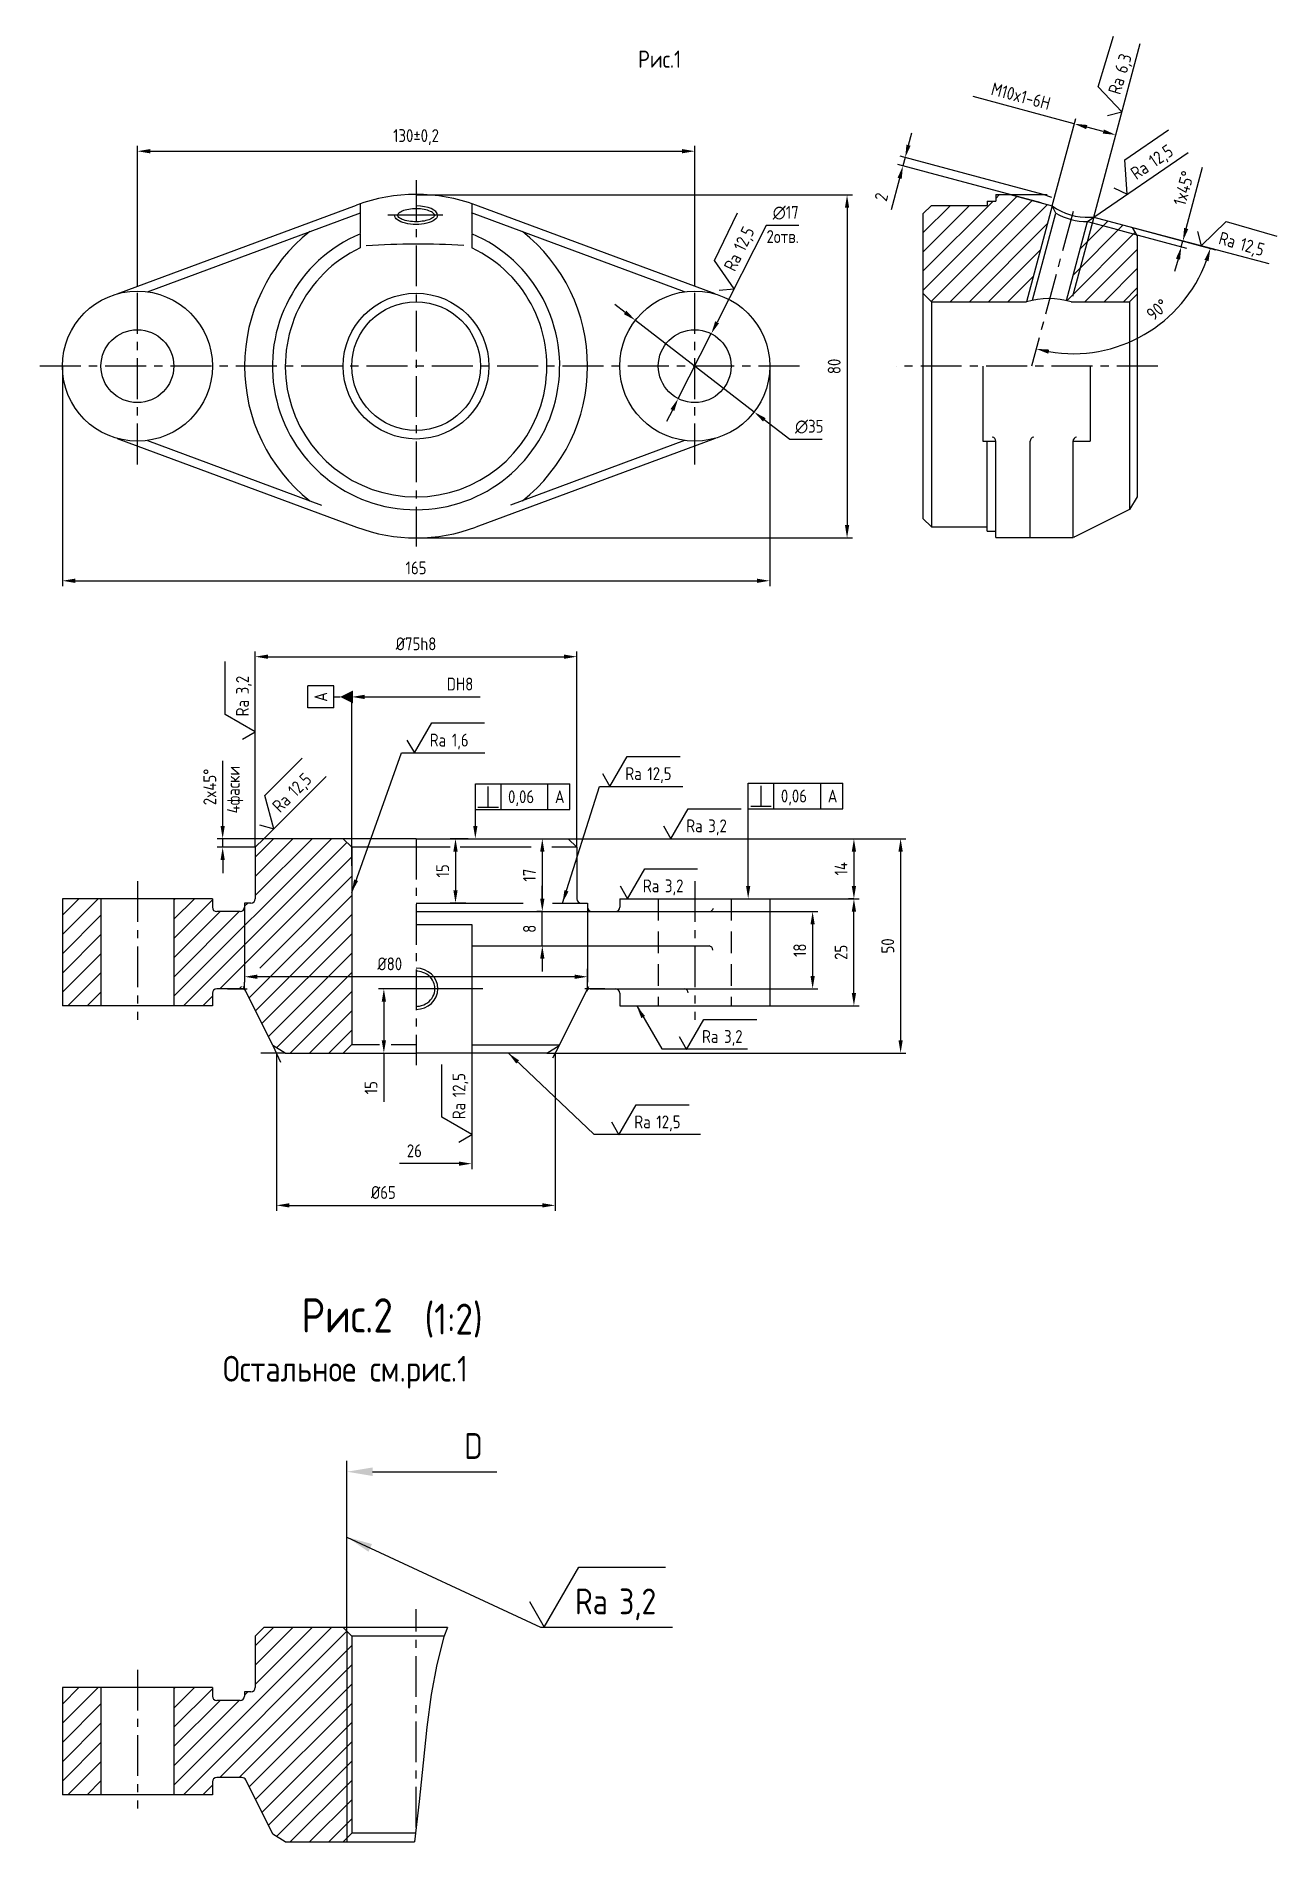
# Model space of a CAD drawing. Header units: millimetres. Extents: x 4209 to 4499, y 550 to 971.
import ezdxf
from ezdxf.enums import TextEntityAlignment as Align

# ---------------------------------------------------------------- set-up
doc = ezdxf.new("R2010")
doc.units = ezdxf.units.MM
doc.linetypes.add('CENTER', pattern=[50.8, 31.75, -6.35, 6.35, -6.35])
doc.linetypes.add('HIDDEN', pattern=[9.525, 6.35, -3.175])
for name, color, linetype in [('Bord', 1, 'Continuous'), ('Cen', 5, 'CENTER'), ('Cont', 6, 'Continuous'), ('Dim', 7, 'Continuous'), ('HATCH', 2, 'Continuous'), ('HIDE', 2, 'HIDDEN'), ('Text', 3, 'Continuous'), ('Textb', 6, 'Continuous'), ('Vporti', 7, 'Continuous')]:
    doc.layers.add(name, color=color, linetype=linetype)
doc.layers.get('Vporti').off()
doc.styles.add('Style1', font='romans.shx', dxfattribs={"width": 0.8})
doc.dimstyles.new('LIN1', dxfattribs={"dimtxt": 3, "dimasz": 3, "dimexe": 1.25, "dimexo": 0, "dimgap": 1.5, "dimtad": 1, "dimdec": 1, "dimdsep": 46, "dimtxsty": 'Style1', "dimcen": 2.5, "dimclrt": 3, "dimadec": 0, "dimazin": 0, "dimtfac": 1, "dimtdec": 1, "dimtmove": 0, "dimatfit": 3, "dimfxl": 1, "dimarcsym": 0})
doc.dimstyles.new('LIN2', dxfattribs={"dimscale": 2, "dimtxt": 3, "dimasz": 3, "dimexe": 1.25, "dimexo": 0, "dimgap": 1.5, "dimtad": 1, "dimdsep": 46, "dimtxsty": 'Style1', "dimcen": 2.5, "dimclrt": 3, "dimadec": 0, "dimazin": 0, "dimtfac": 1, "dimtmove": 0, "dimatfit": 3, "dimfxl": 1, "dimarcsym": 0})

# ---------------------------------------------------------------- blocks, each defined once
blk = doc.blocks.new('SHERISO_04')
at = {"layer": 'Text'}
blk.add_line((4.04, 7), (14.12, 7), dxfattribs=at)
blk.add_lwpolyline([(-1.73, 3), (0, 0), (4.04, 7)], dxfattribs=at)
at = {"layer": 'Text', "style": 'Style1', "width": 0.8}
blk.add_text('Ra', height=3, dxfattribs=at).set_placement((3.58, 1.5))
blk.add_attdef('3,2', (8.73, 1.5), '', height=3, dxfattribs=at)
blk = doc.blocks.new('SHERISO_01')
at = {"layer": 'Text'}
blk.add_line((4.04, 7), (16.36, 7), dxfattribs=at)
blk.add_lwpolyline([(-1.73, 3), (0, 0), (4.04, 7)], dxfattribs=at)
at = {"layer": 'Text', "style": 'Style1', "width": 0.8}
blk.add_text('Ra', height=3, dxfattribs=at).set_placement((3.58, 1.5))
blk.add_attdef('12,5', (8.73, 1.5), '', height=3, dxfattribs=at)
blk = doc.blocks.new('*D5')
at = {"layer": 'Dim', "color": 0, "lineweight": -2, "transparency": 16777216}
for p, q in [((4232.81, 912.63), (4232.81, 945.4)), ((4235.81, 944.15), (4359.81, 944.15)), ((4362.81, 912.63), (4362.81, 945.4))]:
    blk.add_line(p, q, dxfattribs=at)
at = {"layer": 'Dim', "color": 0, "transparency": 16777216}
for points in [[(4235.81, 944.65), (4235.81, 943.65), (4232.81, 944.15)], [(4359.81, 944.65), (4359.81, 943.65), (4362.81, 944.15)]]:
    blk.add_solid(points, dxfattribs=at)
at = {"layer": 'Dim', "color": 3, "transparency": 16777216, "insert": (4297.81, 947.44), "char_height": 3, "attachment_point": 5, "style": 'Style1'}
blk.add_mtext('130%%P0,2', dxfattribs=at)
blk = doc.blocks.new('*D6')
at = {"layer": 'Dim', "color": 0, "lineweight": -2, "transparency": 16777216}
for p, q in [((4215.31, 894.02), (4215.31, 842.72)), ((4380.31, 894.02), (4380.31, 842.72)), ((4218.31, 843.97), (4377.31, 843.97))]:
    blk.add_line(p, q, dxfattribs=at)
at = {"layer": 'Dim', "color": 0, "transparency": 16777216}
for points in [[(4218.31, 844.47), (4218.31, 843.47), (4215.31, 843.97)], [(4377.31, 844.47), (4377.31, 843.47), (4380.31, 843.97)]]:
    blk.add_solid(points, dxfattribs=at)
at = {"layer": 'Dim', "color": 3, "transparency": 16777216, "insert": (4297.81, 846.97), "char_height": 3, "attachment_point": 5, "style": 'Style1'}
blk.add_mtext('165', dxfattribs=at)
blk = doc.blocks.new('*D7')
at = {"layer": 'Dim', "color": 0, "lineweight": -2, "transparency": 16777216}
for p, q in [((4333.31, 783.81), (4401.19, 783.81)), ((4399.94, 780.81), (4399.94, 772.81)), ((4380.31, 769.81), (4401.19, 769.81))]:
    blk.add_line(p, q, dxfattribs=at)
at = {"layer": 'Dim', "color": 0, "transparency": 16777216}
for points in [[(4399.44, 780.81), (4400.44, 780.81), (4399.94, 783.81)], [(4399.44, 772.81), (4400.44, 772.81), (4399.94, 769.81)]]:
    blk.add_solid(points, dxfattribs=at)
at = {"layer": 'Dim', "color": 3, "transparency": 16777216, "insert": (4396.94, 776.81), "char_height": 3, "attachment_point": 5, "rotation": 90, "style": 'Style1'}
blk.add_mtext('14', dxfattribs=at)
blk = doc.blocks.new('*D8')
at = {"layer": 'Dim', "color": 0, "lineweight": -2, "transparency": 16777216}
for p, q in [((4399.94, 783.81), (4412.08, 783.81)), ((4410.83, 780.81), (4410.83, 736.81)), ((4328.31, 733.81), (4412.08, 733.81))]:
    blk.add_line(p, q, dxfattribs=at)
at = {"layer": 'Dim', "color": 0, "transparency": 16777216}
for points in [[(4410.33, 780.81), (4411.33, 780.81), (4410.83, 783.81)], [(4410.33, 736.81), (4411.33, 736.81), (4410.83, 733.81)]]:
    blk.add_solid(points, dxfattribs=at)
at = {"layer": 'Dim', "color": 3, "transparency": 16777216, "insert": (4407.83, 758.81), "char_height": 3, "attachment_point": 5, "rotation": 90, "style": 'Style1'}
blk.add_mtext('50', dxfattribs=at)
blk = doc.blocks.new('*D9')
at = {"layer": 'Dim', "color": 0, "lineweight": -2, "transparency": 16777216}
for p, q in [((4297.81, 933.95), (4399.59, 933.95)), ((4398.34, 930.95), (4398.34, 856.98)), ((4297.81, 853.98), (4399.59, 853.98))]:
    blk.add_line(p, q, dxfattribs=at)
at = {"layer": 'Dim', "color": 0, "transparency": 16777216}
for points in [[(4397.84, 930.95), (4398.84, 930.95), (4398.34, 933.95)], [(4397.84, 856.98), (4398.84, 856.98), (4398.34, 853.98)]]:
    blk.add_solid(points, dxfattribs=at)
at = {"layer": 'Dim', "color": 3, "transparency": 16777216, "insert": (4395.34, 893.96), "char_height": 3, "attachment_point": 5, "rotation": 90, "style": 'Style1'}
blk.add_mtext('80', dxfattribs=at)
blk = doc.blocks.new('*D10')
at = {"layer": 'Dim', "color": 0, "lineweight": -2, "transparency": 16777216}
for p, q in [((4281.69, 598.99), (4281.69, 638.69)), ((4287.69, 636.19), (4316.62, 636.19))]:
    blk.add_line(p, q, dxfattribs=at)
at = {"layer": 'Dim', "color": 0, "transparency": 16777216}
blk.add_solid([(4287.69, 637.19), (4287.69, 635.19), (4281.69, 636.19)], dxfattribs=at)
at = {"layer": 'Dim', "color": 3, "transparency": 16777216, "insert": (4309.62, 642.19), "char_height": 6, "attachment_point": 5, "style": 'Style1'}
blk.add_mtext(' D', dxfattribs=at)
blk = doc.blocks.new('*D11')
at = {"layer": 'Dim', "color": 0, "lineweight": -2, "transparency": 16777216}
for p, q in [((4282.81, 777.47), (4282.81, 818.13)), ((4285.81, 816.88), (4312.76, 816.88))]:
    blk.add_line(p, q, dxfattribs=at)
at = {"layer": 'Dim', "color": 0, "transparency": 16777216}
blk.add_solid([(4285.81, 817.38), (4285.81, 816.38), (4282.81, 816.88)], dxfattribs=at)
at = {"layer": 'Dim', "color": 3, "transparency": 16777216, "insert": (4308.06, 819.88), "char_height": 3, "attachment_point": 5, "style": 'Style1'}
blk.add_mtext('DH8', dxfattribs=at)
blk = doc.blocks.new('*D12')
at = {"layer": 'Dim', "color": 0, "lineweight": -2, "transparency": 16777216}
for p, q in [((4260.31, 781.81), (4260.31, 827.51)), ((4263.31, 826.26), (4332.31, 826.26)), ((4335.31, 781.81), (4335.31, 827.51))]:
    blk.add_line(p, q, dxfattribs=at)
at = {"layer": 'Dim', "color": 0, "transparency": 16777216}
for points in [[(4263.31, 826.76), (4263.31, 825.76), (4260.31, 826.26)], [(4332.31, 826.76), (4332.31, 825.76), (4335.31, 826.26)]]:
    blk.add_solid(points, dxfattribs=at)
at = {"layer": 'Dim', "color": 3, "transparency": 16777216, "insert": (4297.81, 829.26), "char_height": 3, "attachment_point": 5, "style": 'Style1'}
blk.add_mtext('%%C75h8', dxfattribs=at)
blk = doc.blocks.new('*D13')
at = {"layer": 'Dim', "color": 0, "lineweight": -2, "transparency": 16777216}
for p, q in [((4310.81, 735.63), (4310.81, 706.78)), ((4307.81, 708.03), (4293.97, 708.03))]:
    blk.add_line(p, q, dxfattribs=at)
at = {"layer": 'Dim', "color": 0, "transparency": 16777216}
blk.add_solid([(4307.81, 708.53), (4307.81, 707.53), (4310.81, 708.03)], dxfattribs=at)
at = {"layer": 'Dim', "color": 3, "transparency": 16777216, "insert": (4297.42, 711.03), "char_height": 3, "attachment_point": 5, "style": 'Style1'}
blk.add_mtext('26', dxfattribs=at)
blk = doc.blocks.new('*D14')
at = {"layer": 'Dim', "color": 0, "lineweight": -2, "transparency": 16777216}
for p, q in [((4265.25, 733.81), (4265.25, 697.06)), ((4330.26, 733.81), (4330.26, 697.06)), ((4268.25, 698.31), (4327.26, 698.31))]:
    blk.add_line(p, q, dxfattribs=at)
at = {"layer": 'Dim', "color": 0, "transparency": 16777216}
for points in [[(4268.25, 698.81), (4268.25, 697.81), (4265.25, 698.31)], [(4327.26, 698.81), (4327.26, 697.81), (4330.26, 698.31)]]:
    blk.add_solid(points, dxfattribs=at)
at = {"layer": 'Dim', "color": 3, "transparency": 16777216, "insert": (4290.19, 701.31), "char_height": 3, "attachment_point": 5, "style": 'Style1'}
blk.add_mtext('%%C65', dxfattribs=at)
blk = doc.blocks.new('*D15')
at = {"layer": 'Dim', "color": 0, "lineweight": -2, "transparency": 16777216}
for p, q in [((4297.81, 748.81), (4289.05, 748.81)), ((4290.3, 745.81), (4290.3, 736.81)), ((4288.07, 733.81), (4291.55, 733.81)), ((4290.3, 733.81), (4290.3, 722.48))]:
    blk.add_line(p, q, dxfattribs=at)
at = {"layer": 'Dim', "color": 0, "transparency": 16777216}
for points in [[(4289.8, 745.81), (4290.8, 745.81), (4290.3, 748.81)], [(4289.8, 736.81), (4290.8, 736.81), (4290.3, 733.81)]]:
    blk.add_solid(points, dxfattribs=at)
at = {"layer": 'Dim', "color": 3, "transparency": 16777216, "insert": (4287.3, 725.75), "char_height": 3, "attachment_point": 5, "rotation": 90, "style": 'Style1'}
blk.add_mtext('15', dxfattribs=at)
blk = doc.blocks.new('*D16')
at = {"layer": 'Dim', "color": 0, "lineweight": -2, "transparency": 16777216}
for p, q in [((4252.71, 786.81), (4252.71, 801.95)), ((4262.31, 783.81), (4251.46, 783.81)), ((4252.71, 781.81), (4252.71, 783.81)), ((4260.31, 781.81), (4251.46, 781.81)), ((4252.71, 778.81), (4252.71, 775.81))]:
    blk.add_line(p, q, dxfattribs=at)
at = {"layer": 'Dim', "color": 0, "transparency": 16777216}
for points in [[(4252.21, 786.81), (4253.21, 786.81), (4252.71, 783.81)], [(4252.21, 778.81), (4253.21, 778.81), (4252.71, 781.81)]]:
    blk.add_solid(points, dxfattribs=at)
at = {"layer": 'Dim', "color": 3, "transparency": 16777216, "insert": (4249.71, 795.88), "char_height": 3, "attachment_point": 5, "rotation": 90, "style": 'Style1'}
blk.add_mtext('2x45%%D', dxfattribs=at)
blk = doc.blocks.new('FORMA01')
at = {"layer": 'Bord'}
for p, q in [((-2.57, 4.21), (-2.57, 10.21)), ((-2.57, 10.21), (2.57, 10.21)), ((2.57, 4.21), (2.57, 10.21)), ((-2.57, 4.21), (2.57, 4.21)), ((0, 4.21), (0, 2.71))]:
    blk.add_line(p, q, dxfattribs=at)
blk.add_lwpolyline([(0, 2.71, 0, 3, 0), (0, -0.29, 3, 3, 0)], format="xyseb", dxfattribs=at)
at = {"layer": 'Text', "style": 'Style1', "width": 0.8}
blk.add_attdef('А', text='', height=3, dxfattribs=at).set_placement((0, 7.21), align=Align.MIDDLE)
blk = doc.blocks.new('*D17')
at = {"layer": 'Dim', "color": 0, "lineweight": -2, "transparency": 16777216}
for p, q in [((4327.26, 769.81), (4327.26, 772.81)), ((4327.26, 766.81), (4326.01, 766.81)), ((4327.26, 758.81), (4327.26, 766.81)), ((4326.62, 758.81), (4328.51, 758.81)), ((4327.26, 755.81), (4327.26, 752.81))]:
    blk.add_line(p, q, dxfattribs=at)
at = {"layer": 'Dim', "color": 0, "transparency": 16777216}
for points in [[(4326.76, 769.81), (4327.76, 769.81), (4327.26, 766.81)], [(4326.76, 755.81), (4327.76, 755.81), (4327.26, 758.81)]]:
    blk.add_solid(points, dxfattribs=at)
at = {"layer": 'Dim', "color": 3, "transparency": 16777216, "insert": (4324.26, 762.81), "char_height": 3, "attachment_point": 5, "rotation": 90, "style": 'Style1'}
blk.add_mtext('8', dxfattribs=at)
blk = doc.blocks.new('*D18')
at = {"layer": 'Dim', "color": 0, "lineweight": -2, "transparency": 16777216}
for p, q in [((4309.96, 783.81), (4305.76, 783.81)), ((4307.01, 780.81), (4307.01, 771.81)), ((4309.42, 768.81), (4305.76, 768.81))]:
    blk.add_line(p, q, dxfattribs=at)
at = {"layer": 'Dim', "color": 0, "transparency": 16777216}
for points in [[(4306.51, 780.81), (4307.51, 780.81), (4307.01, 783.81)], [(4306.51, 771.81), (4307.51, 771.81), (4307.01, 768.81)]]:
    blk.add_solid(points, dxfattribs=at)
at = {"layer": 'Dim', "color": 3, "transparency": 16777216, "insert": (4304.01, 776.31), "char_height": 3, "attachment_point": 5, "rotation": 90, "style": 'Style1'}
blk.add_mtext('15', dxfattribs=at)
blk = doc.blocks.new('*D19')
at = {"layer": 'Dim', "color": 0, "lineweight": -2, "transparency": 16777216}
for p, q in [((4326.62, 783.81), (4328.51, 783.81)), ((4327.26, 780.81), (4327.26, 769.81)), ((4326.62, 766.81), (4328.51, 766.81))]:
    blk.add_line(p, q, dxfattribs=at)
at = {"layer": 'Dim', "color": 0, "transparency": 16777216}
for points in [[(4326.76, 780.81), (4327.76, 780.81), (4327.26, 783.81)], [(4326.76, 769.81), (4327.76, 769.81), (4327.26, 766.81)]]:
    blk.add_solid(points, dxfattribs=at)
at = {"layer": 'Dim', "color": 3, "transparency": 16777216, "insert": (4324.26, 775.31), "char_height": 3, "attachment_point": 5, "rotation": 90, "style": 'Style1'}
blk.add_mtext('17', dxfattribs=at)
blk = doc.blocks.new('*D20')
at = {"layer": 'Dim', "color": 0, "lineweight": -2, "transparency": 16777216}
for p, q in [((4451.35, 950.55), (4427.78, 956.87)), ((4446.21, 931.39), (4451.67, 951.76)), ((4458.11, 948.74), (4454.25, 949.78)), ((4455.87, 928.8), (4461.33, 949.17))]:
    blk.add_line(p, q, dxfattribs=at)
at = {"layer": 'Dim', "color": 0, "transparency": 16777216}
for points in [[(4454.38, 950.26), (4454.12, 949.29), (4451.35, 950.55)], [(4458.24, 949.22), (4457.98, 948.26), (4461.01, 947.96)]]:
    blk.add_solid(points, dxfattribs=at)
at = {"layer": 'Dim', "color": 3, "transparency": 16777216, "insert": (4438.89, 957), "char_height": 3, "attachment_point": 5, "rotation": 345.0001, "style": 'Style1'}
blk.add_mtext('M10x1-6H', dxfattribs=at)
blk = doc.blocks.new('*D21')
at = {"layer": 'Dim', "color": 0, "lineweight": -2, "transparency": 16777216}
for p, q in [((4346.58, 906.54), (4344.2, 908.38)), ((4348.96, 904.71), (4376.67, 883.33)), ((4385.01, 876.9), (4379.04, 881.5)), ((4392.56, 876.9), (4385.01, 876.9))]:
    blk.add_line(p, q, dxfattribs=at)
at = {"layer": 'Dim', "color": 0, "transparency": 16777216}
for points in [[(4346.89, 906.94), (4346.28, 906.15), (4348.96, 904.71)], [(4379.35, 881.9), (4378.74, 881.11), (4376.67, 883.33)]]:
    blk.add_solid(points, dxfattribs=at)
at = {"layer": 'Dim', "color": 3, "transparency": 16777216, "insert": (4389.53, 879.9), "char_height": 3, "attachment_point": 5, "style": 'Style1'}
blk.add_mtext('∅35', dxfattribs=at)
blk = doc.blocks.new('*D22')
at = {"layer": 'Dim', "color": 0, "lineweight": -2, "transparency": 16777216}
for p, q in [((4379.5, 926.79), (4368.03, 904.27)), ((4387.06, 926.79), (4379.5, 926.79)), ((4358.95, 886.45), (4366.67, 901.6)), ((4357.59, 883.78), (4356.23, 881.1))]:
    blk.add_line(p, q, dxfattribs=at)
at = {"layer": 'Dim', "color": 0, "transparency": 16777216}
for points in [[(4367.59, 904.5), (4368.48, 904.04), (4366.67, 901.6)], [(4357.15, 884), (4358.04, 883.55), (4358.95, 886.45)]]:
    blk.add_solid(points, dxfattribs=at)
at = {"layer": 'Dim', "color": 3, "transparency": 16777216, "insert": (4384.03, 929.79), "char_height": 3, "attachment_point": 5, "style": 'Style1'}
blk.add_mtext('∅17', dxfattribs=at)
blk = doc.blocks.new('*D23')
at = {"layer": 'Dim', "color": 0, "lineweight": -2, "transparency": 16777216}
for p, q in [((4399.94, 769.81), (4398.69, 769.81)), ((4399.94, 747.81), (4399.94, 766.81)), ((4380.31, 744.81), (4401.19, 744.81))]:
    blk.add_line(p, q, dxfattribs=at)
at = {"layer": 'Dim', "color": 0, "transparency": 16777216}
for points in [[(4399.44, 766.81), (4400.44, 766.81), (4399.94, 769.81)], [(4399.44, 747.81), (4400.44, 747.81), (4399.94, 744.81)]]:
    blk.add_solid(points, dxfattribs=at)
at = {"layer": 'Dim', "color": 3, "transparency": 16777216, "insert": (4396.94, 757.31), "char_height": 3, "attachment_point": 5, "rotation": 90, "style": 'Style1'}
blk.add_mtext('25', dxfattribs=at)
blk = doc.blocks.new('*D24')
at = {"layer": 'Dim', "color": 0, "lineweight": -2, "transparency": 16777216}
for p, q in [((4366.18, 766.81), (4391.56, 766.81)), ((4390.31, 763.81), (4390.31, 751.81)), ((4360.44, 748.81), (4391.56, 748.81))]:
    blk.add_line(p, q, dxfattribs=at)
at = {"layer": 'Dim', "color": 0, "transparency": 16777216}
for points in [[(4389.81, 763.81), (4390.81, 763.81), (4390.31, 766.81)], [(4389.81, 751.81), (4390.81, 751.81), (4390.31, 748.81)]]:
    blk.add_solid(points, dxfattribs=at)
at = {"layer": 'Dim', "color": 3, "transparency": 16777216, "insert": (4387.31, 757.81), "char_height": 3, "attachment_point": 5, "rotation": 90, "style": 'Style1'}
blk.add_mtext('18', dxfattribs=at)
blk = doc.blocks.new('*D25')
at = {"layer": 'Dim', "color": 0, "lineweight": -2, "transparency": 16777216}
for p, q in [((4412.67, 945.55), (4413.45, 948.45)), ((4443.58, 932.09), (4410.17, 941.04)), ((4444.1, 934.02), (4410.69, 942.97)), ((4411.9, 942.65), (4411.38, 940.72)), ((4410.6, 937.82), (4408.64, 930.48))]:
    blk.add_line(p, q, dxfattribs=at)
at = {"layer": 'Dim', "color": 0, "transparency": 16777216}
for points in [[(4412.19, 945.68), (4413.16, 945.42), (4411.9, 942.65)], [(4410.12, 937.95), (4411.09, 937.69), (4411.38, 940.72)]]:
    blk.add_solid(points, dxfattribs=at)
at = {"layer": 'Dim', "color": 3, "transparency": 16777216, "insert": (4406.33, 933.48), "char_height": 3, "attachment_point": 5, "rotation": 75.0003, "style": 'Style1'}
blk.add_mtext('2', dxfattribs=at)
blk = doc.blocks.new('*D26')
at = {"layer": 'Dim', "color": 0, "lineweight": -2, "transparency": 16777216}
for p, q in [((4477.44, 926.12), (4481.28, 940.44)), ((4461.4, 927.32), (4477.87, 922.9)), ((4461.03, 925.96), (4477.51, 921.54)), ((4476.3, 921.87), (4476.67, 923.23)), ((4475.53, 918.97), (4474.75, 916.07))]:
    blk.add_line(p, q, dxfattribs=at)
at = {"layer": 'Dim', "color": 0, "transparency": 16777216}
for points in [[(4476.96, 926.25), (4477.93, 925.99), (4476.67, 923.23)], [(4475.04, 919.1), (4476.01, 918.84), (4476.3, 921.87)]]:
    blk.add_solid(points, dxfattribs=at)
at = {"layer": 'Dim', "color": 3, "transparency": 16777216, "insert": (4476.85, 935.52), "char_height": 3, "attachment_point": 5, "rotation": 75.0001, "style": 'Style1'}
blk.add_mtext('1x45%%D', dxfattribs=at)
blk = doc.blocks.new('*D32')
at = {"layer": 'Dim', "color": 0, "lineweight": -2, "transparency": 16777216}
blk.add_line((4464.9, 926.38), (4484.29, 921.18), dxfattribs=at)
blk.add_arc((4451.04, 930.09), 33.17, 260.1834, 339.8167, dxfattribs=at)
at = {"layer": 'Dim', "color": 0, "transparency": 16777216}
for points in [[(4481.7, 918.8), (4482.66, 918.49), (4483.09, 921.51)], [(4445.28, 896.92), (4445.49, 897.89), (4442.46, 898.05)]]:
    blk.add_solid(points, dxfattribs=at)
at = {"layer": 'Dim', "color": 3, "transparency": 16777216, "insert": (4470.71, 907.21), "char_height": 3, "attachment_point": 5, "rotation": 40.6907, "style": 'Style1'}
blk.add_mtext('90°', dxfattribs=at)
blk = doc.blocks.new('*D34')
at = {"layer": 'Dim', "color": 0, "lineweight": -2, "transparency": 16777216}
for p, q in [((4257.81, 768.81), (4257.81, 750.37)), ((4337.81, 768.81), (4337.81, 750.37)), ((4334.81, 751.62), (4260.81, 751.62))]:
    blk.add_line(p, q, dxfattribs=at)
at = {"layer": 'Dim', "color": 0, "transparency": 16777216}
for points in [[(4260.81, 752.12), (4260.81, 751.12), (4257.81, 751.62)], [(4334.81, 752.12), (4334.81, 751.12), (4337.81, 751.62)]]:
    blk.add_solid(points, dxfattribs=at)
at = {"layer": 'Dim', "color": 3, "transparency": 16777216, "insert": (4291.68, 754.62), "char_height": 3, "attachment_point": 5, "style": 'Style1'}
blk.add_mtext('%%C80', dxfattribs=at)

msp = doc.modelspace()

# ---------------------------------------------------------------- hatches: boundary and pattern name
at = {"layer": 'HATCH'}
h = msp.add_hatch(dxfattribs=at)
h.set_pattern_fill('ANSI31', color=256, style=0)
h.set_pattern_definition([(45, (4502.348, -968.7094), (-2.245064, 2.245064), [])])
h.paths.add_polyline_path([(4455.508, 927.437), (4454.42, 927.729), (4449.485, 909.314, -0.0156976), (4450.574, 909.023), (4464.254, 909.023), (4466.043, 910.811), (4466.043, 924.523), (4464.896, 926.379), (4455.873, 928.797)])
h.paths.add_polyline_path([(4446.213, 931.385), (4436.37, 934.023), (4433.043, 934.023), (4433.043, 932.523), (4431.043, 932.523), (4431.043, 931.523), (4418.043, 931.523), (4416.043, 929.523), (4416.043, 911.023), (4418.043, 909.023), (4440.221, 909.023)])
h = msp.add_hatch(dxfattribs=at)
h.set_pattern_fill('ANSI31', color=256, style=0)
h.set_pattern_definition([(45, (4495.5074, -1153.867), (-2.245064, 2.245064), [])])
h.paths.add_polyline_path([(4224.313, 585.86), (4215.313, 585.86), (4215.313, 560.86), (4224.313, 560.86)])
h.paths.add_polyline_path([(4251.313, 564.86), (4257.195, 564.86, -0.284079), (4258.089, 564.307), (4264.418, 551.649), (4267.313, 549.86), (4280.813, 549.86), (4282.813, 551.86), (4282.813, 597.86), (4280.813, 599.86), (4262.313, 599.86), (4260.313, 597.86), (4260.313, 585.86, -0.4142136), (4259.313, 584.86), (4257.813, 584.86), (4257.813, 583.86, -0.4142136), (4256.813, 582.86), (4251.313, 582.86, -0.4142136), (4250.313, 583.86), (4250.313, 585.86), (4241.313, 585.86), (4241.313, 560.86), (4250.313, 560.86), (4250.313, 563.86, -0.4142136)])

# ---------------------------------------------------------------- linework, layer by layer
at = {"layer": 'Bord'}
for p, q in [((4436.37, 934.023), (4445.025, 934.023)), ((4446.213, 931.385), (4440.221, 909.023)), ((4446.095, 933.323), (4444.043, 934.023)), ((4235.163, 911.364), (4284.846, 929.789)), ((4360.462, 911.364), (4310.779, 929.789)), ((4455.873, 928.797), (4450.914, 910.291)), ((4235.163, 876.681), (4275.793, 861.613)), ((4360.462, 876.681), (4319.832, 861.613)), ((4311.642, 796.599), (4333.709, 796.599)), ((4311.642, 790.599), (4311.642, 796.599)), ((4317.642, 790.599), (4317.642, 796.599)), ((4328.566, 790.599), (4328.566, 796.599)), ((4333.709, 790.599), (4333.709, 796.599)), ((4375.275, 796.776), (4397.342, 796.776)), ((4375.275, 790.776), (4375.275, 796.776)), ((4381.275, 790.776), (4381.275, 796.776)), ((4392.199, 790.776), (4392.199, 796.776)), ((4397.342, 790.776), (4397.342, 796.776)), ((4311.642, 790.599), (4333.709, 790.599)), ((4311.642, 786.811), (4311.642, 790.599)), ((4375.275, 790.776), (4397.342, 790.776)), ((4375.275, 772.811), (4375.275, 790.776)), ((4267.313, 733.811), (4261.63, 733.811)), ((4264.418, 735.6), (4266.206, 731.734)), ((4331.207, 735.6), (4329.625, 732.615)), ((4281.685, 598.987), (4281.685, 549.86))]:
    msp.add_line(p, q, dxfattribs=at)
for points in [[(4311.642, 783.811, 0, 1, 0), (4311.642, 786.811, 1, 1, 0)], [(4375.275, 769.811, 0, 1, 0), (4375.275, 772.811, 1, 1, 0)]]:
    msp.add_lwpolyline(points, format="xyseb", dxfattribs=at)
msp.add_lwpolyline([(4305.121, 599.86), (4304.321, 597.702), (4302.641, 591.212), (4301.373, 584.204), (4300.364, 576.597), (4299.462, 568.311), (4298.516, 559.266), (4297.428, 549.86)], dxfattribs=at)
for centre, radius, start, end in [((4297.813, 894.023), 40, 128.34177, 180), ((4298.407, 758.972), 163.527, 86.29073, 94.28168), ((4297.813, 894.023), 40, 0, 51.65823), ((4297.813, 894.023), 40, 180, 231.65823), ((4297.813, 894.023), 40, 308.34177, 0), ((4432.09, 876.546), 0.954, 358.57932, 82.68), ((4441.997, 876.546), 0.954, 97.32, 181.42068), ((4451.997, 876.546), 0.954, 97.32, 181.42068), ((4366.206, 767.764), 0.954, 268.57932, 352.68), ((4366.061, 757.865), 0.954, 358.57932, 82.68), ((4360.317, 747.865), 0.954, 358.57932, 82.68)]:
    msp.add_arc(centre, radius, start, end, dxfattribs=at)
for centre, major_axis, ratio, start_param, end_param in [((4297.813, 929.213), (5, 0), 0.4343781, 0, 1.5707963), ((4297.813, 748.811), (5.105, 0), 0.9402464, 4.712389, 7.8539816)]:
    msp.add_ellipse(centre, major_axis=major_axis, ratio=ratio, start_param=start_param, end_param=end_param, dxfattribs=at)
at = {"layer": 'Bord', "extrusion": (0, 0, -1)}
msp.add_ellipse((4297.813, 929.213), major_axis=(5, 0), ratio=0.4343781, start_param=0, end_param=3.1415927, dxfattribs=at)
at = {"layer": 'Cen', "ltscale": 0.3}
for p, q in [((4297.813, 937.416), (4297.813, 851.974)), ((4451.043, 930.091), (4441.379, 894.023)), ((4232.813, 871.09), (4232.813, 916.956)), ((4362.813, 871.09), (4362.813, 916.956)), ((4387.242, 894.023), (4209.194, 894.023)), ((4470.791, 894.023), (4409.765, 894.023)), ((4297.813, 783.811), (4297.813, 730.996)), ((4232.813, 773.945), (4232.813, 741.581)), ((4362.813, 773.945), (4362.813, 741.581)), ((4297.813, 553.184), (4297.813, 604.136)), ((4232.813, 589.995), (4232.813, 557.63))]:
    msp.add_line(p, q, dxfattribs=at)
at = {"layer": 'Cen'}
for p, q in [((4304.094, 929.213), (4291.265, 929.213)), ((4313.385, 748.811), (4297.813, 748.811))]:
    msp.add_line(p, q, dxfattribs=at)
at = {"layer": 'Cont'}
for p, q in [((4228.083, 910.871), (4283.904, 931.573)), ((4284.813, 931.898), (4284.813, 925.046)), ((4310.813, 931.898), (4310.813, 925.046)), ((4367.543, 910.871), (4311.721, 931.573)), ((4416.043, 929.523), (4418.043, 931.523)), ((4418.043, 931.523), (4431.043, 931.523)), ((4431.043, 932.523), (4431.043, 931.523)), ((4431.043, 932.523), (4433.043, 932.523)), ((4433.043, 934.023), (4436.37, 934.023)), ((4433.043, 934.023), (4433.043, 932.523)), ((4436.37, 934.023), (4446.213, 931.385)), ((4447.028, 929.683), (4446.213, 931.385)), ((4416.043, 929.523), (4416.043, 858.523)), ((4441.587, 909.376), (4447.028, 929.683)), ((4449.485, 909.314), (4454.42, 927.729)), ((4454.42, 927.729), (4455.873, 928.797)), ((4455.873, 928.797), (4464.896, 926.379)), ((4284.807, 924.9), (4284.807, 921.611)), ((4310.807, 924.9), (4310.807, 921.616)), ((4466.043, 924.523), (4464.896, 926.379)), ((4466.043, 924.523), (4466.043, 863.523)), ((4416.043, 911.023), (4418.043, 909.023)), ((4466.043, 910.811), (4464.254, 909.023)), ((4418.043, 909.023), (4418.043, 894.023)), ((4418.043, 909.023), (4440.221, 909.023)), ((4450.574, 909.023), (4464.254, 909.023)), ((4464.254, 909.023), (4464.254, 860.628)), ((4418.043, 894.023), (4418.043, 856.523)), ((4430.043, 894.023), (4430.043, 876.523)), ((4455.043, 894.023), (4455.043, 876.523)), ((4228.083, 877.174), (4283.904, 856.472)), ((4367.543, 877.174), (4311.721, 856.472)), ((4430.043, 876.523), (4433.043, 876.523)), ((4431.043, 855.523), (4431.043, 876.523)), ((4433.043, 854.023), (4433.043, 876.57)), ((4441.043, 854.023), (4441.043, 876.57)), ((4451.043, 854.023), (4451.043, 876.57)), ((4451.043, 876.523), (4455.043, 876.523)), ((4441.043, 854.023), (4441.043, 866.075)), ((4466.043, 863.523), (4464.254, 860.628)), ((4464.254, 860.628), (4451.596, 854.299)), ((4416.043, 858.523), (4418.043, 856.523)), ((4416.043, 858.523), (4418.043, 856.523)), ((4418.043, 856.523), (4431.043, 856.523)), ((4431.043, 855.523), (4431.043, 856.523)), ((4431.043, 855.523), (4433.043, 855.523)), ((4433.043, 854.023), (4433.043, 855.523)), ((4433.043, 854.023), (4451.043, 854.023)), ((4262.313, 783.811), (4260.313, 781.811)), ((4297.813, 783.811), (4262.313, 783.811)), ((4282.813, 781.811), (4280.813, 783.811)), ((4297.813, 783.811), (4333.313, 783.811)), ((4333.313, 783.811), (4335.313, 781.811)), ((4260.313, 781.811), (4260.313, 769.811)), ((4305.763, 781.811), (4282.813, 781.811)), ((4282.813, 781.811), (4282.813, 735.811)), ((4324.7, 781.811), (4308.093, 781.811)), ((4335.313, 781.811), (4329.469, 781.811)), ((4335.313, 781.811), (4335.313, 769.811)), ((4250.313, 769.811), (4215.313, 769.811)), ((4215.313, 769.811), (4215.313, 744.811)), ((4245.303, 769.811), (4217.636, 769.811)), ((4224.313, 769.811), (4224.313, 744.811)), ((4241.313, 769.811), (4241.313, 744.811)), ((4250.313, 769.811), (4250.313, 767.811)), ((4256.813, 766.811), (4251.313, 766.811)), ((4257.813, 768.811), (4257.813, 767.811)), ((4259.313, 768.811), (4257.813, 768.811)), ((4259.313, 768.811), (4259.313, 768.811)), ((4297.813, 768.811), (4322.77, 768.811)), ((4297.813, 768.811), (4297.813, 768.811)), ((4297.813, 766.811), (4366.23, 766.811)), ((4329.651, 768.811), (4337.813, 768.811)), ((4337.813, 768.811), (4337.813, 767.811)), ((4345.313, 769.811), (4380.313, 769.811)), ((4345.313, 769.811), (4345.313, 767.811)), ((4350.323, 769.811), (4377.989, 769.811)), ((4380.313, 769.811), (4380.313, 744.811)), ((4297.813, 763.811), (4310.813, 763.811)), ((4310.813, 763.811), (4310.813, 733.811)), ((4310.813, 758.811), (4366.182, 758.811)), ((4250.313, 747.811), (4250.313, 744.811)), ((4257.17, 748.811), (4251.313, 748.811)), ((4264.418, 735.6), (4258.089, 748.258)), ((4331.207, 735.6), (4337.536, 748.258)), ((4338.431, 748.811), (4360.439, 748.811)), ((4345.313, 747.811), (4345.313, 744.811)), ((4250.313, 744.811), (4215.313, 744.811)), ((4250.313, 744.811), (4215.313, 744.811)), ((4345.313, 744.811), (4380.313, 744.811)), ((4345.313, 744.811), (4380.313, 744.811)), ((4267.313, 733.811), (4264.418, 735.6)), ((4267.313, 733.811), (4297.813, 733.811)), ((4282.813, 735.811), (4280.813, 733.811)), ((4282.813, 735.811), (4289.293, 735.811)), ((4292.003, 735.811), (4297.813, 735.811)), ((4328.313, 733.811), (4297.813, 733.811)), ((4331.222, 735.63), (4310.813, 735.63)), ((4328.313, 733.811), (4331.207, 735.6)), ((4262.313, 599.86), (4260.313, 597.86)), ((4305.121, 599.86), (4262.313, 599.86)), ((4282.813, 597.86), (4280.813, 599.86)), ((4260.313, 597.86), (4260.313, 585.86)), ((4304.379, 597.86), (4282.813, 597.86)), ((4282.813, 597.86), (4282.813, 551.86)), ((4250.313, 585.86), (4215.313, 585.86)), ((4215.313, 585.86), (4215.313, 560.86)), ((4245.303, 585.86), (4217.636, 585.86)), ((4224.313, 585.86), (4224.313, 560.86)), ((4241.313, 585.86), (4241.313, 560.86)), ((4250.313, 585.86), (4250.313, 583.86)), ((4256.813, 582.86), (4251.313, 582.86)), ((4259.313, 584.86), (4257.813, 584.86)), ((4257.813, 584.86), (4257.813, 583.86)), ((4259.313, 584.86), (4259.313, 584.86)), ((4297.813, 584.86), (4297.813, 584.86)), ((4257.17, 564.86), (4251.313, 564.86)), ((4250.313, 560.86), (4215.313, 560.86)), ((4250.313, 560.86), (4215.313, 560.86)), ((4250.313, 563.86), (4250.313, 560.86)), ((4264.418, 551.649), (4258.089, 564.307)), ((4282.813, 551.86), (4280.813, 549.86)), ((4297.659, 551.86), (4282.813, 551.86)), ((4267.313, 549.86), (4264.418, 551.649)), ((4267.313, 549.86), (4297.428, 549.86))]:
    msp.add_line(p, q, dxfattribs=at)
for centre, radius in [((4232.813, 894.023), 17.5), ((4297.813, 894.023), 17), ((4362.813, 894.023), 17.5), ((4297.813, 894.023), 15), ((4232.813, 894.023), 8.5), ((4362.813, 894.023), 8.5)]:
    msp.add_circle(centre, radius, dxfattribs=at)
for centre, radius, start, end in [((4297.813, 894.069), 40, 69.65233, 110.34767), ((4454.486, 942.938), 14.21, 234.39794, 272.48786), ((4454.486, 942.938), 15.21, 240.63793, 269.75234), ((4454.486, 942.938), 14.21, 272.48786, 275.60229), ((4297.813, 894.023), 33.5, 112.82322, 67.17678), ((4297.813, 894.023), 30.5, 115.24038, 64.78336), ((4445.398, 891.831), 17.954, 73.24292, 106.75708), ((4297.813, 893.976), 40, 249.65233, 290.34767), ((4452.043, 853.405), 1, 116.56505, 141.82729), ((4251.313, 767.811), 1, 180, 270), ((4256.813, 767.811), 1, 270, 0), ((4259.313, 769.811), 1, 270, 0), ((4336.313, 769.811), 1, 180, 270), ((4338.813, 767.811), 1, 180, 270), ((4344.313, 767.811), 1, 270, 0), ((4251.313, 747.811), 1, 90, 180), ((4257.195, 747.811), 1, 26.56505, 90), ((4338.431, 747.811), 1, 90, 153.43495), ((4344.313, 747.811), 1, 360, 90), ((4259.313, 585.86), 1, 270, 0), ((4251.313, 583.86), 1, 180, 270), ((4256.813, 583.86), 1, 270, 0), ((4251.313, 563.86), 1, 90, 180), ((4257.195, 563.86), 1, 26.56505, 90)]:
    msp.add_arc(centre, radius, start, end, dxfattribs=at)
for points, knots in [([(4302.153, 929.213), (4302.153, 929.254), (4302.145, 929.297), (4302.093, 929.414), (4302.047, 929.488), (4301.895, 929.654), (4301.789, 929.745), (4301.375, 930.027), (4300.969, 930.215), (4299.991, 930.511), (4299.42, 930.621), (4298.216, 930.735), (4297.584, 930.74), (4296.371, 930.645), (4295.789, 930.545), (4294.781, 930.263), (4294.355, 930.08), (4293.852, 929.765), (4293.707, 929.637), (4293.542, 929.438), (4293.505, 929.364), (4293.477, 929.271), (4293.473, 929.242), (4293.473, 929.213)], [0, 0, 0, 0, 0.1895769, 0.1895769, 0.3791538, 0.3791538, 0.5687307, 0.5687307, 0.9621783, 0.9621783, 1.3556258, 1.3556258, 1.7490733, 1.7490733, 2.1425208, 2.1425208, 2.5359683, 2.5359683, 2.7961111, 2.7961111, 3.0084707, 3.0084707, 3.1415927, 3.1415927, 3.1415927, 3.1415927]), ([(4302.153, 929.213), (4302.153, 929.172), (4302.145, 929.129), (4302.093, 929.012), (4302.047, 928.938), (4301.895, 928.772), (4301.789, 928.681), (4301.375, 928.399), (4300.969, 928.211), (4299.991, 927.915), (4299.42, 927.806), (4298.216, 927.691), (4297.584, 927.686), (4296.371, 927.781), (4295.789, 927.881), (4294.781, 928.163), (4294.355, 928.346), (4293.852, 928.661), (4293.707, 928.789), (4293.542, 928.988), (4293.505, 929.062), (4293.477, 929.155), (4293.473, 929.184), (4293.473, 929.213)], [0, 0, 0, 0, 0.1895769, 0.1895769, 0.3791538, 0.3791538, 0.5687307, 0.5687307, 0.9621783, 0.9621783, 1.3556258, 1.3556258, 1.7490733, 1.7490733, 2.1425208, 2.1425208, 2.5359683, 2.5359683, 2.7961111, 2.7961111, 3.0084707, 3.0084707, 3.1415927, 3.1415927, 3.1415927, 3.1415927]), ([(4297.813, 744.711), (4298.084, 744.711), (4298.356, 744.734), (4299.295, 744.898), (4299.935, 745.163), (4301.018, 745.929), (4301.459, 746.427), (4302.058, 747.55), (4302.215, 748.173), (4302.218, 748.802), (4302.218, 748.806), (4302.218, 748.811), (4302.218, 749.193), (4302.16, 749.575), (4301.861, 750.543), (4301.525, 751.105), (4300.613, 752.037), (4300.037, 752.406), (4298.896, 752.816), (4298.354, 752.91), (4297.813, 752.911)], [4.7123832, 4.7123832, 4.7123832, 4.7123832, 4.89579, 4.89579, 5.3571173, 5.3571173, 5.8184445, 5.8184445, 6.2797718, 6.2797718, 6.2831853, 6.2831853, 6.2831853, 6.5657027, 6.5657027, 7.0270299, 7.0270299, 7.4883572, 7.4883572, 7.8539739, 7.8539739, 7.8539739, 7.8539739])]:
    msp.add_open_spline(points, degree=3, knots=knots, dxfattribs=at)
at = {"layer": 'Dim'}
for p, q in [((4461.009, 947.965), (4466.712, 969.249)), ((4455.873, 928.797), (4477.933, 943.857)), ((4454.42, 927.729), (4461.409, 925.856)), ((4477.873, 922.902), (4496.719, 917.946)), ((4262.313, 783.811), (4276.818, 798.322)), ((4257.813, 748.811), (4257.813, 750.371)), ((4337.813, 748.811), (4337.813, 753.457)), ((4253.797, 748.811), (4253.797, 748.811)), ((4253.797, 748.811), (4258.434, 748.811)), ((4259.514, 745.409), (4257.548, 749.34)), ((4336.112, 745.409), (4338.077, 749.34)), ((4341.829, 748.811), (4337.191, 748.811))]:
    msp.add_line(p, q, dxfattribs=at)
at = {"layer": 'HATCH', "linetype": 'Continuous'}
for p, q in [((4241.313, 747.055), (4278.068, 783.811)), ((4260.313, 779.526), (4264.598, 783.811)), ((4260.313, 775.036), (4269.088, 783.811)), ((4260.313, 770.545), (4273.578, 783.811)), ((4243.558, 744.811), (4281.685, 782.938)), ((4252.048, 748.811), (4282.813, 779.575)), ((4261.343, 753.615), (4282.813, 775.085)), ((4215.313, 765.957), (4219.167, 769.811)), ((4215.313, 761.466), (4223.657, 769.811)), ((4241.313, 769.506), (4241.617, 769.811)), ((4241.313, 765.016), (4246.108, 769.811)), ((4241.313, 760.526), (4250.313, 769.526)), ((4241.313, 756.036), (4252.088, 766.811)), ((4241.313, 751.545), (4256.578, 766.811)), ((4257.813, 768.045), (4258.578, 768.811)), ((4258.885, 746.667), (4282.813, 770.595)), ((4215.313, 756.976), (4224.313, 765.976)), ((4260.381, 743.673), (4282.813, 766.105)), ((4215.313, 752.486), (4224.313, 761.486)), ((4261.878, 740.68), (4282.813, 761.615)), ((4215.313, 747.996), (4224.313, 756.996)), ((4263.375, 737.687), (4282.813, 757.124)), ((4216.617, 744.811), (4224.313, 752.506)), ((4265.259, 735.08), (4282.813, 752.634)), ((4221.108, 744.811), (4224.313, 748.016)), ((4248.048, 744.811), (4250.313, 747.075)), ((4256.538, 748.811), (4257.068, 749.341)), ((4268.479, 733.811), (4282.813, 748.144)), ((4272.969, 733.811), (4282.813, 743.654)), ((4277.459, 733.811), (4282.813, 739.164))]:
    msp.add_line(p, q, dxfattribs=at)
at = {"layer": 'HIDE', "ltscale": 0.8}
for p, q in [((4354.313, 769.811), (4354.313, 744.811)), ((4371.313, 769.811), (4371.313, 744.811))]:
    msp.add_line(p, q, dxfattribs=at)
at = {"layer": 'Text'}
for p, q in [((4314.638, 791.199), (4314.638, 795.999)), ((4378.271, 791.376), (4378.271, 796.176)), ((4312.238, 791.199), (4317.038, 791.199)), ((4375.871, 791.376), (4380.671, 791.376)), ((4303.813, 718.842), (4303.813, 731.19)), ((4310.813, 714.801), (4303.813, 718.842)), ((4307.813, 713.069), (4310.813, 714.801))]:
    msp.add_line(p, q, dxfattribs=at)

# ---------------------------------------------------------------- block references
at = {"layer": 'Dim'}
for name, p, rotation, values in [('SHERISO_01', (4462.437, 953.296), 73.07237457864166, {'12,5': '6,3'}), ('SHERISO_01', (4463.704, 934.114), 34.2893941463826, {'12,5': '12,5'}), ('SHERISO_01', (4371.978, 912.017), 64.24489038832334, {'12,5': '12,5'}), ('SHERISO_01', (4480.941, 922.095), 344.1600650481147, {'12,5': '12,5'}), ('SHERISO_01', (4260.313, 808.756), 90, {'12,5': '3,2'}), ('FORMA01', (4282.813, 816.879), 90, {'А': 'А'}), ('SHERISO_01', (4264.618, 786.117), 44.91731668339122, {'12,5': '12,5'})]:
    msp.add_blockref(name, p, dxfattribs=dict(at, rotation=rotation)).add_auto_attribs(values)
for p, values in [((4297.424, 803.81), {'12,5': '1,6'}), ((4343.04, 795.995), {'12,5': '12,5'}), ((4357.248, 783.811), {'12,5': '3,2'}), ((4347.132, 769.811), {'12,5': '3,2'}), ((4360.928, 734.682), {'12,5': '3,2'}), ((4345.135, 714.767), {'12,5': '12,5'})]:
    msp.add_blockref('SHERISO_01', p, dxfattribs=at).add_auto_attribs(values)
at = {"layer": 'Vporti', "xscale": 2, "yscale": 2, "zscale": 2}
msp.add_blockref('SHERISO_04', (4327.724, 599.944), dxfattribs=at).add_auto_attribs({'3,2': '3,2'})

# ---------------------------------------------------------------- texts
at = {"layer": 'Text', "style": 'Style1', "width": 0.8}
for s, height, p in [('2отв.', 3, (4379.557, 922.736)), ('0,06', 3, (4319.27, 792.099)), ('A', 3, (4330.205, 792.099)), ('0,06', 3, (4382.903, 792.276)), ('A', 3, (4393.838, 792.276)), ('Остальное см.рис.1', 6, (4252.786, 657.205))]:
    msp.add_text(s, height=height, dxfattribs=at).set_placement(p)
for s, p in [('4фаски', (4256.697, 789.724)), ('Ra', (4309.313, 718.385))]:
    msp.add_text(s, height=3, rotation=90, dxfattribs=at).set_placement(p)
msp.add_attdef('12,5', (4309.313, 723.528), '12,5', height=3, rotation=90, dxfattribs=at)
at = {"layer": 'Textb', "style": 'Style1', "width": 0.8}
for s, height, p in [('Рис.1', 4, (4349.595, 963.612)), ('Рис.2', 8, (4271.1, 668.64)), ('(1:2)', 7.2, (4299.799, 668.184))]:
    msp.add_text(s, height=height, dxfattribs=at).set_placement(p)

# ---------------------------------------------------------------- dimensions: what is measured, and where the dimension line sits
at = {"layer": 'Dim'}
for base, p1, p2, angle, text, picture, middle, dimtype in [((4461.009, 947.965), (4446.213, 931.385), (4455.873, 928.797), 345.00012, 'M10x1-6H', '*D20', (4438.116, 954.098), 161), ((4476.301, 921.866), (4461.398, 927.316), (4461.033, 925.957), 255.00012, '1x45%%D', '*D26', (4479.752, 934.742), 161), ((4252.711, 781.811), (4262.313, 783.811), (4260.313, 781.811), 90, '<>x45%%D', '*D16', (4252.711, 795.882), 160)]:
    dim = msp.add_linear_dim(base=base, p1=p1, p2=p2, angle=angle, text=text, dimstyle='LIN1', dxfattribs=at)
    dim.commit()
    dim.dimension.update_dxf_attribs({"geometry": picture, "text_midpoint": middle, "dimtype": dimtype})
for base, p1, p2, text, picture, middle in [((4362.813, 944.154), (4232.813, 912.625), (4362.813, 912.625), '<>%%P0,2', '*D5', (4297.813, 947.44)), ((4335.313, 826.261), (4260.313, 781.811), (4335.313, 781.811), '%%C<>h8', '*D12', (4297.813, 829.261))]:
    dim = msp.add_linear_dim(base=base, p1=p1, p2=p2, text=text, dimstyle='LIN1', dxfattribs=at)
    dim.commit()
    dim.dimension.update_dxf_attribs({"geometry": picture, "text_midpoint": middle})
dim = msp.add_aligned_dim(p1=(4444.097, 934.023), p2=(4443.58, 932.091), distance=-33.336, dimstyle='LIN1', dxfattribs=at)
dim.commit()
dim.dimension.update_dxf_attribs({"geometry": '*D25', "text_midpoint": (4406.334, 933.478)})
for base, p1, p2, picture, middle in [((4398.345, 853.976), (4297.813, 933.953), (4297.813, 853.976), '*D9', (4395.345, 893.965)), ((4307.01, 768.811), (4309.958, 783.811), (4309.422, 768.811), '*D18', (4304.01, 776.311)), ((4327.256, 766.811), (4326.618, 783.811), (4326.618, 766.811), '*D19', (4324.256, 775.311)), ((4410.831, 733.811), (4399.939, 783.811), (4328.313, 733.811), '*D8', (4407.831, 758.811)), ((4399.939, 769.811), (4333.313, 783.811), (4380.313, 769.811), '*D7', (4396.939, 776.811)), ((4327.256, 766.811), (4326.618, 758.811), (4327.256, 766.811), '*D17', (4324.256, 762.811)), ((4390.313, 748.811), (4366.182, 766.811), (4360.439, 748.811), '*D24', (4387.313, 757.811)), ((4399.939, 769.811), (4380.313, 744.811), (4399.939, 769.811), '*D23', (4396.939, 757.311))]:
    dim = msp.add_linear_dim(base=base, p1=p1, p2=p2, angle=90, dimstyle='LIN1', dxfattribs=at)
    dim.commit()
    dim.dimension.update_dxf_attribs({"geometry": picture, "text_midpoint": middle})
for p1, p2, picture, middle in [((4358.955, 886.448), (4366.67, 901.597), '*D22', (4384.03, 926.788)), ((4348.956, 904.711), (4376.669, 883.334), '*D21', (4389.535, 876.904))]:
    dim = msp.add_diameter_dim_2p(p1=p1, p2=p2, dimstyle='LIN1', override={"dimtoh": 1}, dxfattribs=at)
    dim.commit()
    dim.dimension.update_dxf_attribs({"geometry": picture, "text_midpoint": middle, "dimtype": 163})
dim = msp.add_angular_dim_2l(base=(4459.629, 898.049), line1=((4451.043, 930.091), (4441.379, 894.023)), line2=((4455.873, 928.797), (4464.896, 926.379)), dimstyle='LIN1', override={"dimadec": 1, "dimazin": 2}, dxfattribs=at)
dim.commit()
dim.dimension.update_dxf_attribs({"geometry": '*D32', "text_midpoint": (4472.671, 904.938), "dimtype": 162})
dim = msp.add_linear_dim(base=(4380.313, 843.973), p1=(4215.313, 894.023), p2=(4380.313, 894.023), dimstyle='LIN1', dxfattribs=at)
dim.commit()
dim.dimension.update_dxf_attribs({"geometry": '*D6', "text_midpoint": (4297.813, 846.973)})
for base, p1, p2, text, picture, middle in [((4333.313, 816.879), (4282.813, 777.465), (4333.313, 779.465), 'DH8', '*D11', (4308.063, 819.879)), ((4284.019, 708.026), (4310.813, 735.63), (4284.019, 735.63), '26', '*D13', (4297.416, 711.026))]:
    dim = msp.add_linear_dim(base=base, p1=p1, p2=p2, text=text, dimstyle='LIN1', override={"dimse2": 1, "dimsd2": 1}, dxfattribs=at)
    dim.commit()
    dim.dimension.update_dxf_attribs({"geometry": picture, "text_midpoint": middle})
for base, p1, p2, text, dimstyle, override, picture, middle in [((4257.813, 751.621), (4337.813, 768.811), (4257.813, 768.811), '%%C<>', 'LIN1', {"dimpost": '<>'}, '*D34', (4291.677, 751.621)), ((4333.313, 636.189), (4281.685, 598.987), (4333.313, 595.515), ' D', 'LIN2', {"dimse2": 1, "dimsd2": 1}, '*D10', (4309.616, 636.189))]:
    dim = msp.add_linear_dim(base=base, p1=p1, p2=p2, text=text, dimstyle=dimstyle, override=override, dxfattribs=at)
    dim.commit()
    dim.dimension.update_dxf_attribs({"geometry": picture, "text_midpoint": middle, "dimtype": 160})
dim = msp.add_linear_dim(base=(4290.298, 733.811), p1=(4297.813, 748.811), p2=(4288.073, 733.811), angle=90, dimstyle='LIN1', dxfattribs=at)
dim.commit()
dim.dimension.update_dxf_attribs({"geometry": '*D15', "text_midpoint": (4290.298, 725.755), "dimtype": 160})
dim = msp.add_linear_dim(base=(4330.259, 698.311), p1=(4265.246, 733.811), p2=(4330.259, 733.811), text='%%C<>', dimstyle='LIN1', dxfattribs=at)
dim.commit()
dim.dimension.update_dxf_attribs({"geometry": '*D14', "text_midpoint": (4290.193, 698.311), "dimtype": 160})

# ---------------------------------------------------------------- leaders
for points, dimstyle in [([(4282.813, 771.307), (4294.405, 803.81), (4313.849, 803.81)], 'LIN1'), ([(4331.972, 768.811), (4340.594, 795.995), (4360.038, 795.995)], 'LIN1'), ([(4349.275, 744.811), (4355.102, 734.811), (4375.114, 734.811)], 'LIN1'), ([(4319.342, 733.811), (4339.309, 714.896), (4364.173, 714.896)], 'LIN1'), ([(4281.685, 620.956), (4326.809, 599.944), (4357.638, 599.944)], 'LIN2')]:
    msp.add_leader(points, dimstyle=dimstyle, dxfattribs=at)

doc.saveas('drawing.dxf')
